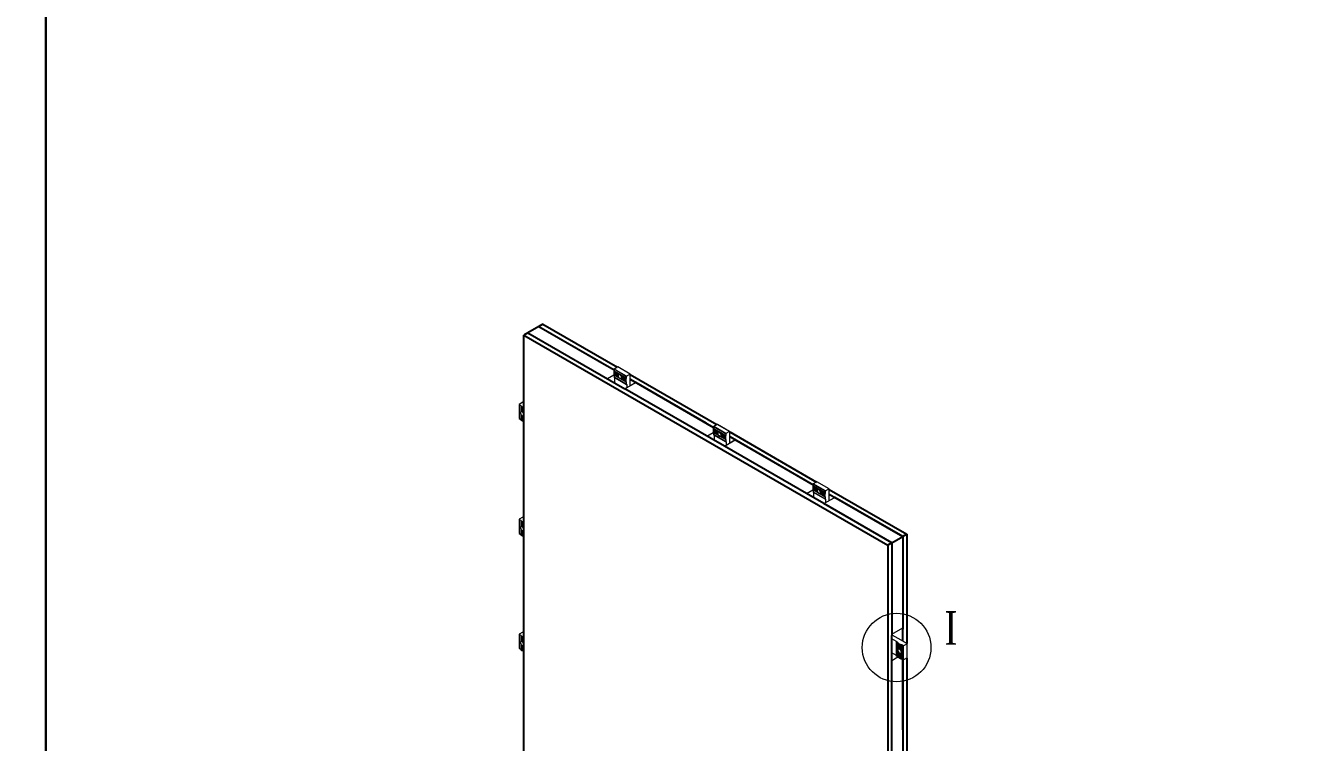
# Model space of a CAD drawing. Header units: millimetres. Extents: x 1489 to 1909, y -347 to 297.
# Drawn here: x 1697.1 to 1829.2, y 66.7 to 141.4 of the extents above; entities that cross this region are included whole.
import ezdxf

# ---------------------------------------------------------------- set-up
doc = ezdxf.new("R2010")
doc.units = ezdxf.units.MM
doc.linetypes.add('CENTER', pattern=[10.16, 6.35, -1.27, 1.27, -1.27])
doc.layers.add('aksesuar', color=1, linetype='Continuous')
doc.layers.add('Antet', color=7, linetype='Continuous')
doc.styles.add('SLDTEXTSTYLE3', font='TXT', dxfattribs={"width": 0.75})

# ---------------------------------------------------------------- blocks, each defined once
blk = doc.blocks.new('MN50SC.S.1')
at = {"color": 252}
blk.add_lwpolyline([(9907.25, 888.56), (9907.25, 1185.56), (10117.25, 1185.56), (10117.25, 888.56)], close=True, dxfattribs=at)

msp = doc.modelspace()

# ---------------------------------------------------------------- linework, layer by layer
at = {"color": 7, "linetype": 'Continuous', "lineweight": 15}
for p, q in [((1758.773, 105.796), (1758.398, 105.58)), ((1760.046, 105.061), (1758.773, 105.796)), ((1760.056, 105.062), (1758.783, 105.797)), ((1757.689, 104.585), (1758.355, 104.969)), ((1758.879, 105), (1758.349, 105.306)), ((1758.349, 105.306), (1758.349, 105.167)), ((1758.81, 104.901), (1758.349, 105.167)), ((1758.349, 105.167), (1758.37, 105.155)), ((1758.37, 105.155), (1758.349, 105.118)), ((1758.349, 105.118), (1758.349, 104.98)), ((1758.81, 104.852), (1758.349, 105.118)), ((1758.879, 104.674), (1758.349, 104.98)), ((1758.384, 105.374), (1758.353, 105.32)), ((1758.898, 105.006), (1758.353, 105.32)), ((1758.353, 104.971), (1758.384, 104.953)), ((1758.898, 104.656), (1758.353, 104.971)), ((1758.83, 104.89), (1758.37, 105.155)), ((1759.657, 104.821), (1758.384, 105.555)), ((1758.384, 105.555), (1758.384, 105.374)), ((1759.657, 104.64), (1758.384, 105.374)), ((1759.657, 104.218), (1758.384, 104.953)), ((1758.384, 104.953), (1758.384, 104.731)), ((1759.657, 103.996), (1758.384, 104.731)), ((1758.388, 104.721), (1759.661, 103.987)), ((1759.671, 104.845), (1758.398, 105.58)), ((1758.432, 104.696), (1758.432, 104.156)), ((1759.626, 104.585), (1759.081, 104.9)), ((1759.626, 104.236), (1759.081, 104.55)), ((1759.622, 104.572), (1759.091, 104.878)), ((1759.622, 104.245), (1759.091, 104.551)), ((1759.622, 104.433), (1759.161, 104.699)), ((1759.622, 104.384), (1759.161, 104.65)), ((1759.643, 104.42), (1759.183, 104.686)), ((1759.622, 104.572), (1759.622, 104.433)), ((1759.622, 104.433), (1759.643, 104.42)), ((1759.643, 104.42), (1759.622, 104.384)), ((1759.657, 104.64), (1759.626, 104.585)), ((1759.657, 104.821), (1759.657, 104.64)), ((1760.046, 105.061), (1759.671, 104.845)), ((1760.039, 104.649), (1760.06, 104.686)), ((1760.06, 104.637), (1760.039, 104.649)), ((1760.06, 104.686), (1760.06, 105.053)), ((1760.06, 103.845), (1760.06, 104.637)), ((1759.515, 103.53), (1760.647, 104.184)), ((1759.622, 104.384), (1759.622, 104.245)), ((1759.626, 104.236), (1759.657, 104.218)), ((1759.657, 104.218), (1759.657, 103.996)), ((1759.666, 103.986), (1759.683, 103.989)), ((1759.692, 103.979), (1759.692, 103.633)), ((1760.647, 104.184), (1760.159, 103.902)), ((1760.159, 103.902), (1760.159, 103.902)), ((1748.493, 101.896), (1748.493, 100.427)), ((1748.874, 102.121), (1748.499, 101.904)), ((1748.499, 101.888), (1748.656, 101.798)), ((1748.499, 101.888), (1748.499, 100.418)), ((1748.656, 101.798), (1748.656, 101.762)), ((1748.98, 102.076), (1748.902, 102.121)), ((1748.656, 101.762), (1748.656, 101.132)), ((1748.656, 100.921), (1748.656, 101.132)), ((1748.656, 100.921), (1748.656, 100.292)), ((1748.661, 101.753), (1748.782, 101.684)), ((1748.661, 101.753), (1748.661, 101.141)), ((1748.661, 100.896), (1748.661, 100.284)), ((1748.782, 101.684), (1748.824, 101.684)), ((1748.782, 101.684), (1748.782, 101.152)), ((1748.782, 100.746), (1748.782, 100.214)), ((1748.824, 101.684), (1748.824, 101.66)), ((1748.824, 101.66), (1748.944, 101.59)), ((1748.824, 101.66), (1748.824, 101.127)), ((1748.824, 100.722), (1748.824, 100.745)), ((1748.824, 100.722), (1748.824, 100.19)), ((1748.944, 101.59), (1748.944, 100.978)), ((1748.944, 100.733), (1748.944, 100.12)), ((1748.958, 101.587), (1748.98, 101.587)), ((1748.958, 101.587), (1748.958, 100.957)), ((1748.958, 100.747), (1748.958, 100.117)), ((1748.499, 100.418), (1748.656, 100.328)), ((1748.661, 100.284), (1748.782, 100.214)), ((1748.782, 100.214), (1748.824, 100.214)), ((1748.824, 100.19), (1748.944, 100.12)), ((1748.958, 100.117), (1748.98, 100.117)), ((1769.238, 99.02), (1768.708, 99.326)), ((1768.708, 99.326), (1768.708, 99.187)), ((1769.169, 98.921), (1768.708, 99.187)), ((1768.708, 99.187), (1768.729, 99.175)), ((1768.729, 99.175), (1768.708, 99.138)), ((1768.708, 99.138), (1768.708, 98.999)), ((1769.169, 98.872), (1768.708, 99.138)), ((1768.743, 99.394), (1768.712, 99.34)), ((1769.257, 99.025), (1768.712, 99.34)), ((1769.189, 98.91), (1768.729, 99.175)), ((1770.016, 98.84), (1768.743, 99.575)), ((1768.743, 99.575), (1768.743, 99.394)), ((1770.016, 98.659), (1768.743, 99.394)), ((1769.132, 99.816), (1768.757, 99.6)), ((1770.03, 98.865), (1768.757, 99.6)), ((1770.405, 99.081), (1769.132, 99.816)), ((1770.415, 99.082), (1769.142, 99.817)), ((1768.048, 98.605), (1768.714, 98.989)), ((1769.238, 98.693), (1768.708, 98.999)), ((1768.712, 98.99), (1768.743, 98.972)), ((1769.257, 98.676), (1768.712, 98.99)), ((1770.016, 98.238), (1768.743, 98.972)), ((1768.743, 98.972), (1768.743, 98.75)), ((1770.016, 98.016), (1768.743, 98.75)), ((1768.747, 98.741), (1770.02, 98.007)), ((1768.791, 98.716), (1768.791, 98.176)), ((1769.985, 98.605), (1769.44, 98.92)), ((1769.985, 98.256), (1769.44, 98.57)), ((1769.981, 98.591), (1769.45, 98.897)), ((1769.981, 98.265), (1769.45, 98.571)), ((1769.981, 98.453), (1769.52, 98.719)), ((1769.981, 98.404), (1769.52, 98.67)), ((1770.002, 98.44), (1769.542, 98.706)), ((1769.875, 97.55), (1771.006, 98.203)), ((1769.981, 98.591), (1769.981, 98.453)), ((1769.981, 98.453), (1770.002, 98.44)), ((1770.002, 98.44), (1769.981, 98.404)), ((1769.981, 98.404), (1769.981, 98.265)), ((1770.016, 98.659), (1769.985, 98.605)), ((1769.985, 98.256), (1770.016, 98.238)), ((1770.016, 98.84), (1770.016, 98.659)), ((1770.016, 98.238), (1770.016, 98.016)), ((1770.025, 98.006), (1770.042, 98.008)), ((1770.405, 99.081), (1770.03, 98.865)), ((1770.051, 97.998), (1770.051, 97.652)), ((1770.398, 98.669), (1770.419, 98.706)), ((1770.419, 98.657), (1770.398, 98.669)), ((1770.419, 98.706), (1770.419, 99.073)), ((1770.419, 97.865), (1770.419, 98.657)), ((1771.006, 98.203), (1770.419, 98.542)), ((1771.006, 98.203), (1770.518, 97.922)), ((1770.518, 97.922), (1770.518, 97.922)), ((1779.102, 93.529), (1778.325, 93.978)), ((1779.491, 93.836), (1779.116, 93.619)), ((1780.764, 93.101), (1779.491, 93.836)), ((1780.774, 93.102), (1779.501, 93.837)), ((1778.407, 92.624), (1779.073, 93.009)), ((1779.597, 93.04), (1779.067, 93.346)), ((1779.067, 93.346), (1779.067, 93.207)), ((1779.528, 92.941), (1779.067, 93.207)), ((1779.067, 93.207), (1779.088, 93.195)), ((1779.088, 93.195), (1779.067, 93.158)), ((1779.067, 93.158), (1779.067, 93.019)), ((1779.528, 92.892), (1779.067, 93.158)), ((1779.597, 92.713), (1779.067, 93.019)), ((1779.102, 93.414), (1779.071, 93.36)), ((1779.616, 93.045), (1779.071, 93.36)), ((1779.071, 93.01), (1779.102, 92.992)), ((1779.616, 92.695), (1779.071, 93.01)), ((1779.548, 92.93), (1779.088, 93.195)), ((1780.375, 92.86), (1779.102, 93.595)), ((1779.102, 93.595), (1779.102, 93.414)), ((1780.375, 92.679), (1779.102, 93.414)), ((1780.375, 92.257), (1779.102, 92.992)), ((1779.102, 92.992), (1779.102, 92.77)), ((1780.375, 92.035), (1779.102, 92.77)), ((1779.106, 92.761), (1780.379, 92.026)), ((1780.389, 92.885), (1779.116, 93.619)), ((1779.15, 92.736), (1779.15, 92.196)), ((1780.344, 92.625), (1779.799, 92.94)), ((1780.344, 92.275), (1779.799, 92.59)), ((1780.34, 92.611), (1779.809, 92.917)), ((1780.34, 92.285), (1779.809, 92.591)), ((1780.34, 92.472), (1779.879, 92.738)), ((1780.34, 92.423), (1779.879, 92.689)), ((1780.361, 92.46), (1779.901, 92.725)), ((1780.34, 92.611), (1780.34, 92.472)), ((1780.375, 92.679), (1780.344, 92.625)), ((1780.375, 92.86), (1780.375, 92.679)), ((1780.764, 93.101), (1780.389, 92.885)), ((1780.757, 92.689), (1780.778, 92.725)), ((1780.778, 92.676), (1780.757, 92.689)), ((1780.778, 92.725), (1780.778, 93.093)), ((1780.778, 91.884), (1780.778, 92.676)), ((1781.365, 92.223), (1780.778, 92.562)), ((1780.234, 91.57), (1781.365, 92.223)), ((1780.34, 92.472), (1780.361, 92.46)), ((1780.361, 92.46), (1780.34, 92.423)), ((1780.34, 92.423), (1780.34, 92.285)), ((1780.344, 92.275), (1780.375, 92.257)), ((1780.375, 92.257), (1780.375, 92.035)), ((1780.384, 92.026), (1780.401, 92.028)), ((1780.41, 92.018), (1780.41, 91.672)), ((1781.365, 92.223), (1780.877, 91.942)), ((1780.877, 91.942), (1780.877, 91.942)), ((1748.493, 89.937), (1748.493, 88.467)), ((1748.874, 90.161), (1748.499, 89.945)), ((1748.499, 89.929), (1748.656, 89.838)), ((1748.499, 89.929), (1748.499, 88.459)), ((1748.98, 90.116), (1748.902, 90.161)), ((1748.656, 89.838), (1748.656, 89.802)), ((1748.656, 89.802), (1748.656, 89.172)), ((1748.656, 88.962), (1748.656, 89.172)), ((1748.656, 88.962), (1748.656, 88.332)), ((1748.661, 89.794), (1748.782, 89.724)), ((1748.661, 89.794), (1748.661, 89.181)), ((1748.661, 88.936), (1748.661, 88.324)), ((1748.782, 89.724), (1748.824, 89.724)), ((1748.782, 89.724), (1748.782, 89.192)), ((1748.782, 88.787), (1748.782, 88.255)), ((1748.824, 89.724), (1748.824, 89.7)), ((1748.824, 89.7), (1748.944, 89.631)), ((1748.824, 89.7), (1748.824, 89.168)), ((1748.824, 88.762), (1748.824, 88.785)), ((1748.824, 88.762), (1748.824, 88.23)), ((1748.944, 89.631), (1748.944, 89.018)), ((1748.944, 88.773), (1748.944, 88.161)), ((1748.958, 89.627), (1748.98, 89.627)), ((1748.958, 89.627), (1748.958, 88.998)), ((1748.958, 88.787), (1748.958, 88.157)), ((1748.499, 88.459), (1748.656, 88.368)), ((1748.661, 88.324), (1748.782, 88.255)), ((1748.782, 88.255), (1748.824, 88.255)), ((1748.824, 88.23), (1748.944, 88.161)), ((1748.958, 88.157), (1748.98, 88.157)), ((1748.874, 78.196), (1748.499, 77.98)), ((1748.98, 78.151), (1748.902, 78.196)), ((1787.305, 77.985), (1788.436, 78.638)), ((1788.436, 78.502), (1788.436, 78.502)), ((1748.493, 77.972), (1748.493, 76.502)), ((1748.499, 77.964), (1748.656, 77.873)), ((1748.499, 77.964), (1748.499, 76.494)), ((1748.656, 77.873), (1748.656, 77.837)), ((1748.656, 77.837), (1748.656, 77.207)), ((1748.656, 76.997), (1748.656, 77.207)), ((1748.656, 76.997), (1748.656, 76.367)), ((1748.661, 77.829), (1748.782, 77.759)), ((1748.661, 77.829), (1748.661, 77.216)), ((1748.661, 76.971), (1748.661, 76.359)), ((1748.782, 77.759), (1748.824, 77.759)), ((1748.782, 77.759), (1748.782, 77.227)), ((1748.782, 76.822), (1748.782, 76.29)), ((1748.824, 77.759), (1748.824, 77.735)), ((1748.824, 77.735), (1748.944, 77.666)), ((1748.824, 77.735), (1748.824, 77.203)), ((1748.824, 76.797), (1748.824, 76.82)), ((1748.824, 76.797), (1748.824, 76.265)), ((1748.944, 77.666), (1748.944, 77.053)), ((1748.944, 76.808), (1748.944, 76.196)), ((1748.958, 77.662), (1748.98, 77.662)), ((1748.958, 77.662), (1748.958, 77.033)), ((1748.958, 76.822), (1748.958, 76.192)), ((1787.305, 77.91), (1788.535, 77.2)), ((1787.781, 77.21), (1787.305, 77.485)), ((1787.773, 77.179), (1787.773, 75.709)), ((1787.775, 77.184), (1787.785, 77.197)), ((1787.971, 77.06), (1787.779, 77.171)), ((1787.779, 75.701), (1787.779, 77.171)), ((1787.971, 77.024), (1787.971, 77.06)), ((1787.971, 76.395), (1787.971, 77.024)), ((1788.097, 76.947), (1787.977, 77.016)), ((1787.977, 76.404), (1787.977, 77.016)), ((1788.139, 76.947), (1788.097, 76.947)), ((1788.097, 76.414), (1788.097, 76.947)), ((1788.139, 76.922), (1788.139, 76.947)), ((1788.259, 76.853), (1788.139, 76.922)), ((1788.139, 76.39), (1788.139, 76.922)), ((1788.259, 76.24), (1788.259, 76.853)), ((1788.336, 76.849), (1788.274, 76.849)), ((1788.274, 76.22), (1788.274, 76.849)), ((1788.493, 76.759), (1788.336, 76.849)), ((1788.336, 75.38), (1788.336, 76.849)), ((1788.493, 75.289), (1788.493, 76.759)), ((1788.896, 76.975), (1788.521, 76.759)), ((1788.521, 75.289), (1788.521, 76.759)), ((1788.535, 77.2), (1788.535, 77.175)), ((1788.535, 77.175), (1788.578, 77.175)), ((1788.578, 77.175), (1788.896, 76.991)), ((1788.896, 75.505), (1788.896, 76.975)), ((1788.902, 75.514), (1788.902, 76.983)), ((1748.499, 76.494), (1748.656, 76.403)), ((1748.661, 76.359), (1748.782, 76.29)), ((1748.782, 76.29), (1748.824, 76.29)), ((1748.824, 76.265), (1748.944, 76.196)), ((1748.958, 76.192), (1748.98, 76.192)), ((1787.773, 75.745), (1787.305, 76.016)), ((1787.305, 75.247), (1787.935, 75.611)), ((1787.971, 75.59), (1787.779, 75.701)), ((1787.971, 76.184), (1787.971, 76.395)), ((1787.971, 75.554), (1787.971, 76.184)), ((1787.977, 75.546), (1787.977, 76.159)), ((1788.097, 75.477), (1787.977, 75.546)), ((1788.097, 75.477), (1788.097, 76.009)), ((1788.139, 75.477), (1788.097, 75.477)), ((1788.139, 75.985), (1788.139, 76.008)), ((1788.139, 75.452), (1788.139, 75.985)), ((1788.259, 75.383), (1788.139, 75.452)), ((1788.259, 75.383), (1788.259, 75.995)), ((1788.274, 75.38), (1788.274, 76.009)), ((1788.336, 75.38), (1788.274, 75.38)), ((1788.493, 75.289), (1788.336, 75.38)), ((1788.896, 75.505), (1788.521, 75.289))]:
    msp.add_line(p, q, dxfattribs=at)
at = {"color": 8, "linetype": 'Continuous', "lineweight": 15}
for p, q in [((1759.692, 103.979), (1759.677, 103.988)), ((1770.051, 97.998), (1770.036, 98.007)), ((1780.41, 92.018), (1780.395, 92.027)), ((1787.781, 77.192), (1787.781, 77.21))]:
    msp.add_line(p, q, dxfattribs=at)
at = {"color": 4}
msp.add_line((1788.436, 77.257), (1788.436, 78.502), dxfattribs=at)
at = {"color": 7, "linetype": 'Continuous', "lineweight": 15, "flags": 128}
for points in [[(1759.657, 103.996), (1759.657, 103.993), (1759.658, 103.991), (1759.658, 103.989), (1759.659, 103.988), (1759.661, 103.987), (1759.662, 103.986), (1759.664, 103.986), (1759.666, 103.986)], [(1759.683, 103.989), (1759.685, 103.989), (1759.687, 103.988), (1759.688, 103.988), (1759.69, 103.986), (1759.691, 103.985), (1759.692, 103.983), (1759.692, 103.981), (1759.692, 103.979)], [(1770.016, 98.016), (1770.016, 98.013), (1770.017, 98.011), (1770.017, 98.009), (1770.019, 98.008), (1770.02, 98.007), (1770.022, 98.006), (1770.023, 98.006), (1770.025, 98.006)], [(1770.042, 98.008), (1770.044, 98.008), (1770.046, 98.008), (1770.047, 98.007), (1770.049, 98.006), (1770.05, 98.005), (1770.051, 98.003), (1770.051, 98.001), (1770.051, 97.998)], [(1780.375, 92.035), (1780.375, 92.033), (1780.376, 92.031), (1780.377, 92.029), (1780.378, 92.028), (1780.379, 92.026), (1780.381, 92.026), (1780.382, 92.025), (1780.384, 92.026)], [(1780.401, 92.028), (1780.403, 92.028), (1780.405, 92.028), (1780.407, 92.027), (1780.408, 92.026), (1780.409, 92.025), (1780.41, 92.023), (1780.41, 92.021), (1780.41, 92.018)], [(1787.779, 77.171), (1787.777, 77.172), (1787.775, 77.174), (1787.774, 77.176), (1787.773, 77.177), (1787.773, 77.179), (1787.773, 77.181), (1787.773, 77.182), (1787.775, 77.184)], [(1787.785, 77.197), (1787.786, 77.199), (1787.787, 77.201), (1787.787, 77.202), (1787.787, 77.204), (1787.786, 77.206), (1787.785, 77.208), (1787.783, 77.209), (1787.781, 77.21)]]:
    msp.add_lwpolyline(points, dxfattribs=at)
at = {"color": 4, "linetype": 'CENTER', "lineweight": 0, "ltscale": 5}
msp.add_circle((1787.799, 76.586), 3.572, dxfattribs=at)
at = {"color": 7, "linetype": 'Continuous', "lineweight": 15}
for centre, radius, start, end in [((1758.779, 105.788), 0.0101, 65.69288, 125.61758), ((1758.378, 105.305), 0.0289, 148.85627, 178.0435), ((1758.359, 104.979), 0.0101, 174.37962, 234.30196), ((1758.415, 105.554), 0.0307, 122.60548, 177.39452), ((1758.394, 104.73), 0.00986, 173.70588, 234.98194), ((1758.916, 104.9), 0.106, 110.25989, 179.50485), ((1759.199, 104.9), 0.392, 187.04371, 215.38107), ((1758.772, 104.651), 0.392, 7.04371, 35.38107), ((1759.054, 104.651), 0.106, 290.25989, 359.50485), ((1759.65, 104.571), 0.0289, 148.85627, 178.0435), ((1759.688, 104.819), 0.0307, 122.60548, 177.39452), ((1760.051, 105.055), 0.00873, 350.78596, 129.20329), ((1759.632, 104.244), 0.0101, 174.37962, 234.30196), ((1748.502, 101.896), 0.00873, 110.78342, 249.21658), ((1748.888, 102.094), 0.0307, 62.60967, 117.39033), ((1748.666, 101.763), 0.0101, 185.6948, 245.62534), ((1748.729, 101.059), 0.106, 60.49964, 129.75332), ((1749.018, 101.059), 0.392, 204.61838, 232.95735), ((1748.588, 100.814), 0.392, 24.61838, 52.95735), ((1748.876, 100.814), 0.106, 240.49964, 309.75332), ((1748.958, 101.616), 0.0289, 241.95976, 271.1441), ((1748.503, 100.428), 0.0101, 185.6948, 245.62534), ((1748.666, 100.293), 0.0101, 185.6948, 245.62534), ((1748.958, 100.146), 0.0289, 241.95976, 271.1441), ((1768.737, 99.325), 0.0289, 148.85627, 178.0435), ((1768.774, 99.574), 0.0307, 122.60548, 177.39452), ((1769.138, 99.808), 0.0101, 65.69288, 125.61758), ((1768.718, 98.999), 0.0101, 174.37962, 234.30196), ((1768.753, 98.749), 0.00986, 173.70588, 234.98194), ((1769.275, 98.92), 0.106, 110.25989, 179.50485), ((1769.558, 98.92), 0.392, 187.04371, 215.38107), ((1769.131, 98.671), 0.392, 7.04371, 35.38107), ((1769.414, 98.671), 0.106, 290.25989, 359.50485), ((1770.009, 98.59), 0.0289, 148.85627, 178.0435), ((1769.991, 98.264), 0.0101, 174.37962, 234.30196), ((1770.047, 98.839), 0.0307, 122.60548, 177.39452), ((1770.41, 99.074), 0.00873, 350.78596, 129.20329), ((1779.497, 93.828), 0.0101, 65.69288, 125.61758), ((1779.096, 93.345), 0.0289, 148.85627, 178.0435), ((1779.077, 93.018), 0.0101, 174.37962, 234.30196), ((1779.133, 93.594), 0.0307, 122.60548, 177.39452), ((1779.112, 92.769), 0.00986, 173.70588, 234.98194), ((1779.634, 92.94), 0.106, 110.25989, 179.50485), ((1779.917, 92.94), 0.392, 187.04371, 215.38107), ((1779.49, 92.69), 0.392, 7.04371, 35.38107), ((1779.773, 92.69), 0.106, 290.25989, 359.50485), ((1780.369, 92.61), 0.0289, 148.85627, 178.0435), ((1780.406, 92.859), 0.0307, 122.60548, 177.39452), ((1780.77, 93.094), 0.00873, 350.78596, 129.20329), ((1780.35, 92.284), 0.0101, 174.37962, 234.30196), ((1748.502, 89.937), 0.00873, 110.78342, 249.21658), ((1748.888, 90.134), 0.0307, 62.60967, 117.39033), ((1748.666, 89.803), 0.0101, 185.6948, 245.62534), ((1748.729, 89.1), 0.106, 60.49964, 129.75332), ((1749.018, 89.1), 0.392, 204.61838, 232.95735), ((1748.588, 88.855), 0.392, 24.61838, 52.95735), ((1748.876, 88.855), 0.106, 240.49964, 309.75332), ((1748.958, 89.656), 0.0289, 241.95976, 271.1441), ((1748.503, 88.468), 0.0101, 185.6948, 245.62534), ((1748.666, 88.333), 0.0101, 185.6948, 245.62534), ((1748.958, 88.186), 0.0289, 241.95976, 271.1441), ((1748.502, 77.972), 0.00873, 110.78342, 249.21658), ((1748.888, 78.169), 0.0307, 62.60967, 117.39033), ((1748.666, 77.838), 0.0101, 185.6948, 245.62534), ((1748.729, 77.135), 0.106, 60.49964, 129.75332), ((1749.018, 77.135), 0.392, 204.61838, 232.95735), ((1748.588, 76.89), 0.392, 24.61838, 52.95735), ((1748.876, 76.89), 0.106, 240.49964, 309.75332), ((1748.958, 77.691), 0.0289, 241.95976, 271.1441), ((1787.981, 77.025), 0.0101, 185.6948, 245.62534), ((1788.273, 76.878), 0.0289, 241.95976, 271.1441), ((1788.507, 76.786), 0.0307, 242.60967, 297.39033), ((1788.893, 76.983), 0.00873, 290.78342, 69.21658), ((1748.503, 76.503), 0.0101, 185.6948, 245.62534), ((1748.666, 76.368), 0.0101, 185.6948, 245.62534), ((1748.958, 76.221), 0.0289, 241.95976, 271.1441), ((1787.783, 75.71), 0.00986, 185.02151, 246.29863), ((1787.981, 75.555), 0.0101, 185.6948, 245.62534), ((1788.044, 76.322), 0.106, 60.49964, 129.75332), ((1788.333, 76.322), 0.392, 204.61838, 232.95735), ((1787.903, 76.077), 0.392, 24.61838, 52.95735), ((1788.191, 76.077), 0.106, 240.49964, 309.75332), ((1788.273, 75.408), 0.0289, 241.95976, 271.1441), ((1788.892, 75.515), 0.0101, 294.37466, 354.3052), ((1788.507, 75.316), 0.0307, 242.60967, 297.39033)]:
    msp.add_arc(centre, radius, start, end, dxfattribs=at)
for centre, major_axis, ratio, start_param, end_param in [((1759.006, 104.788), (0.25, -0.144), 0.0000704, 3.8067416, 3.9270314), ((1759.006, 104.788), (0.177, 0.306), 0.5773346, 1.570837, 1.6911268), ((1758.838, 104.691), (0.177, 0.306), 0.5773346, 5.7410124, 6.8254394), ((1758.838, 104.691), (0.25, -0.144), 0.0000704, 4.9556143, 6.0400413), ((1759.006, 104.788), (0.25, -0.144), 0.0000704, 0.7854388, 0.9057287), ((1759.006, 104.788), (0.177, 0.306), 0.5773346, 4.5921397, 4.7124296), ((1748.824, 100.949), (0.354, 0), 0.5773815, 1.5707963, 1.6910862), ((1748.824, 100.949), (0.354, 0), 0.5773815, 4.5920991, 4.712389), ((1748.656, 100.852), (0.354, 0), 0.5773815, 0.4113833, 0.5422135), ((1748.656, 100.852), (0.354, 0), 0.5773815, 5.7409718, 5.871802), ((1769.365, 98.808), (0.25, -0.144), 0.0000704, 3.8067416, 3.9270314), ((1769.365, 98.808), (0.177, 0.306), 0.5773346, 1.570837, 1.6911268), ((1769.197, 98.71), (0.177, 0.306), 0.5773346, 5.7410124, 6.8254394), ((1769.197, 98.71), (0.25, -0.144), 0.0000704, 4.9556143, 6.0400413), ((1769.365, 98.808), (0.25, -0.144), 0.0000704, 0.7854388, 0.9057287), ((1769.365, 98.808), (0.177, 0.306), 0.5773346, 4.5921397, 4.7124296), ((1779.725, 92.827), (0.25, -0.144), 0.0000704, 3.8067416, 3.9270314), ((1779.725, 92.827), (0.177, 0.306), 0.5773346, 1.570837, 1.6911268), ((1779.556, 92.73), (0.177, 0.306), 0.5773346, 5.7410124, 6.8254394), ((1779.556, 92.73), (0.25, -0.144), 0.0000704, 4.9556143, 6.0400413), ((1779.725, 92.827), (0.25, -0.144), 0.0000704, 0.7854388, 0.9057287), ((1779.725, 92.827), (0.177, 0.306), 0.5773346, 4.5921397, 4.7124296), ((1748.824, 88.99), (0.354, 0), 0.5773815, 1.5707963, 1.6910862), ((1748.824, 88.99), (0.354, 0), 0.5773815, 4.5920991, 4.712389), ((1748.656, 88.892), (0.354, 0), 0.5773815, 0.4113833, 0.5422135), ((1748.656, 88.892), (0.354, 0), 0.5773815, 5.7409718, 5.871802), ((1748.824, 77.025), (0.354, 0), 0.5773815, 1.5707963, 1.6910862), ((1748.824, 77.025), (0.354, 0), 0.5773815, 4.5920991, 4.712389), ((1748.656, 76.927), (0.354, 0), 0.5773815, 0.4113833, 0.5422135), ((1748.656, 76.927), (0.354, 0), 0.5773815, 5.7409718, 5.871802), ((1788.139, 76.212), (0.354, 0), 0.5773815, 1.5707963, 1.6910862), ((1788.139, 76.212), (0.354, 0), 0.5773815, 4.5920991, 4.712389), ((1787.971, 76.114), (0.354, 0), 0.5773815, 5.7409718, 6.8253988)]:
    msp.add_ellipse(centre, major_axis=major_axis, ratio=ratio, start_param=start_param, end_param=end_param, dxfattribs=at)
for points, knots in [([(1758.879, 105), (1758.883, 105.001), (1758.889, 105.003), (1758.896, 105.005), (1758.898, 105.006)], [0, 0, 0, 0, 0.7335025, 1, 1, 1, 1]), ([(1758.898, 104.656), (1758.893, 104.659), (1758.886, 104.664), (1758.881, 104.671), (1758.879, 104.674)], [0, 0, 0, 0, 0.6321906, 1, 1, 1, 1]), ([(1759.081, 104.9), (1759.082, 104.895), (1759.085, 104.888), (1759.089, 104.88), (1759.091, 104.878)], [0, 0, 0, 0, 0.6321906, 1, 1, 1, 1]), ([(1759.091, 104.551), (1759.088, 104.55), (1759.083, 104.549), (1759.081, 104.55), (1759.081, 104.55)], [0, 0, 0, 0, 0.7335025, 1, 1, 1, 1]), ([(1748.656, 101.132), (1748.656, 101.134), (1748.657, 101.136), (1748.66, 101.14), (1748.661, 101.141)], [0, 0, 0, 0, 0.6321906, 1, 1, 1, 1]), ([(1748.661, 100.896), (1748.659, 100.902), (1748.656, 100.91), (1748.656, 100.919), (1748.656, 100.921)], [0, 0, 0, 0, 0.7335025, 1, 1, 1, 1]), ([(1748.944, 100.978), (1748.947, 100.972), (1748.951, 100.964), (1748.957, 100.959), (1748.958, 100.957)], [0, 0, 0, 0, 0.7335025, 1, 1, 1, 1]), ([(1748.958, 100.747), (1748.955, 100.743), (1748.95, 100.738), (1748.946, 100.734), (1748.944, 100.733)], [0, 0, 0, 0, 0.6321906, 1, 1, 1, 1]), ([(1769.238, 99.02), (1769.242, 99.021), (1769.248, 99.023), (1769.255, 99.025), (1769.257, 99.025)], [0, 0, 0, 0, 0.7335025, 1, 1, 1, 1]), ([(1769.257, 98.676), (1769.253, 98.679), (1769.245, 98.684), (1769.24, 98.691), (1769.238, 98.693)], [0, 0, 0, 0, 0.6321906, 1, 1, 1, 1]), ([(1769.44, 98.92), (1769.441, 98.915), (1769.444, 98.907), (1769.449, 98.9), (1769.45, 98.897)], [0, 0, 0, 0, 0.6321906, 1, 1, 1, 1]), ([(1769.45, 98.571), (1769.447, 98.57), (1769.442, 98.569), (1769.44, 98.57), (1769.44, 98.57)], [0, 0, 0, 0, 0.7335025, 1, 1, 1, 1]), ([(1779.597, 93.04), (1779.601, 93.041), (1779.607, 93.042), (1779.614, 93.045), (1779.616, 93.045)], [0, 0, 0, 0, 0.7335025, 1, 1, 1, 1]), ([(1779.616, 92.695), (1779.612, 92.699), (1779.604, 92.704), (1779.599, 92.711), (1779.597, 92.713)], [0, 0, 0, 0, 0.6321906, 1, 1, 1, 1]), ([(1779.799, 92.94), (1779.8, 92.935), (1779.803, 92.927), (1779.808, 92.92), (1779.809, 92.917)], [0, 0, 0, 0, 0.6321906, 1, 1, 1, 1]), ([(1779.809, 92.591), (1779.806, 92.59), (1779.802, 92.589), (1779.799, 92.59), (1779.799, 92.59)], [0, 0, 0, 0, 0.7335025, 1, 1, 1, 1]), ([(1748.656, 89.172), (1748.656, 89.174), (1748.657, 89.177), (1748.66, 89.18), (1748.661, 89.181)], [0, 0, 0, 0, 0.6321906, 1, 1, 1, 1]), ([(1748.661, 88.936), (1748.659, 88.942), (1748.656, 88.951), (1748.656, 88.959), (1748.656, 88.962)], [0, 0, 0, 0, 0.7335025, 1, 1, 1, 1]), ([(1748.944, 89.018), (1748.947, 89.012), (1748.951, 89.005), (1748.957, 88.999), (1748.958, 88.998)], [0, 0, 0, 0, 0.7335025, 1, 1, 1, 1]), ([(1748.958, 88.787), (1748.955, 88.784), (1748.95, 88.778), (1748.946, 88.775), (1748.944, 88.773)], [0, 0, 0, 0, 0.6321906, 1, 1, 1, 1]), ([(1748.656, 77.207), (1748.656, 77.209), (1748.657, 77.212), (1748.66, 77.215), (1748.661, 77.216)], [0, 0, 0, 0, 0.6321906, 1, 1, 1, 1]), ([(1748.661, 76.971), (1748.659, 76.977), (1748.656, 76.986), (1748.656, 76.994), (1748.656, 76.997)], [0, 0, 0, 0, 0.7335025, 1, 1, 1, 1]), ([(1748.944, 77.053), (1748.947, 77.047), (1748.951, 77.04), (1748.957, 77.034), (1748.958, 77.033)], [0, 0, 0, 0, 0.7335025, 1, 1, 1, 1]), ([(1748.958, 76.822), (1748.955, 76.819), (1748.95, 76.813), (1748.946, 76.81), (1748.944, 76.808)], [0, 0, 0, 0, 0.6321906, 1, 1, 1, 1]), ([(1787.971, 76.395), (1787.971, 76.396), (1787.972, 76.399), (1787.975, 76.402), (1787.977, 76.404)], [0, 0, 0, 0, 0.6321906, 1, 1, 1, 1]), ([(1787.977, 76.159), (1787.974, 76.165), (1787.971, 76.173), (1787.971, 76.182), (1787.971, 76.184)], [0, 0, 0, 0, 0.7335025, 1, 1, 1, 1]), ([(1788.259, 76.24), (1788.262, 76.235), (1788.267, 76.227), (1788.272, 76.221), (1788.274, 76.22)], [0, 0, 0, 0, 0.7335025, 1, 1, 1, 1]), ([(1788.274, 76.009), (1788.27, 76.006), (1788.265, 76), (1788.261, 75.997), (1788.259, 75.995)], [0, 0, 0, 0, 0.6321906, 1, 1, 1, 1])]:
    msp.add_open_spline(points, degree=3, knots=knots, dxfattribs=at)
at = {"layer": 'aksesuar', "color": 140}
for p, q in [((1750.535, 110.021), (1749.404, 109.368)), ((1750.959, 110.266), (1750.535, 110.021)), ((1750.535, 110.021), (1757.606, 105.939)), ((1750.535, 110.021), (1758.384, 105.49)), ((1750.959, 110.266), (1758.737, 105.776)), ((1749.404, 109.368), (1748.98, 109.123)), ((1748.98, 65.356), (1748.98, 109.123)), ((1748.98, 109.123), (1786.881, 87.243)), ((1749.404, 109.368), (1759.515, 103.53)), ((1760.06, 105.012), (1769.097, 99.795)), ((1760.06, 104.522), (1768.743, 99.51)), ((1769.875, 97.55), (1759.515, 103.53)), ((1767.965, 99.959), (1760.647, 104.184)), ((1770.419, 99.032), (1779.456, 93.815)), ((1770.419, 98.542), (1779.102, 93.529)), ((1778.325, 93.978), (1771.006, 98.203)), ((1780.234, 91.57), (1769.875, 97.55)), ((1780.778, 93.052), (1788.86, 88.386)), ((1780.778, 92.562), (1788.436, 88.141)), ((1787.305, 87.488), (1780.234, 91.57)), ((1788.436, 88.141), (1781.365, 92.223)), ((1787.305, 87.488), (1786.881, 87.243)), ((1786.881, 87.243), (1786.881, 43.477)), ((1787.305, 87.488), (1788.436, 88.141)), ((1787.305, 87.488), (1787.305, 77.849)), ((1788.86, 88.386), (1788.436, 88.141)), ((1788.436, 88.141), (1788.436, 78.502)), ((1788.86, 88.386), (1788.86, 77.012)), ((1787.305, 63.776), (1787.305, 77.849)), ((1788.86, 75.485), (1788.86, 63.58)), ((1788.436, 68.013), (1788.436, 75.322)), ((1788.436, 75.322), (1788.436, 63.825))]:
    msp.add_line(p, q, dxfattribs=at)

# ---------------------------------------------------------------- block references
at = {"layer": 'Antet', "color": 0}
for p in [(-8418.053, -888.558), (-8208.053, -888.558)]:
    msp.add_blockref('MN50SC.S.1', p, dxfattribs=at)

# ---------------------------------------------------------------- texts
at = {"color": 7, "linetype": 'Continuous', "lineweight": 0, "insert": (1792.79, 80.372), "char_height": 3.5, "attachment_point": 1, "style": 'SLDTEXTSTYLE3'}
msp.add_mtext('{\\fTimes New Roman|b0|i0|c162|p34;I}', dxfattribs=at)

doc.saveas('drawing.dxf')
